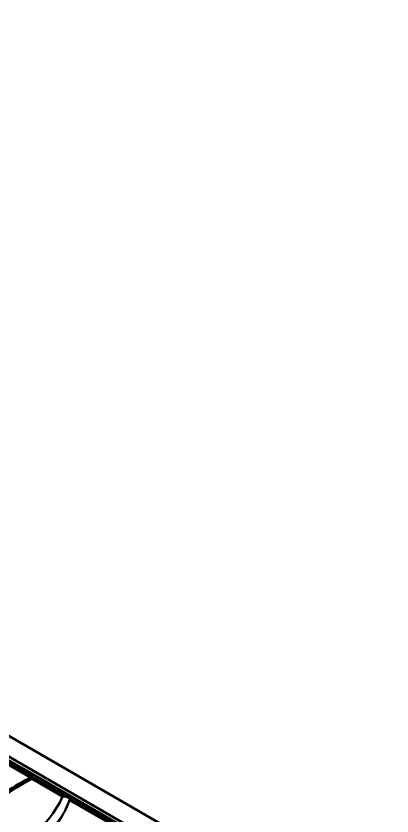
# Model space of a CAD drawing. Header units: millimetres. Extents: x 0 to 2219, y -32 to 1188.
# Drawn here: x 217.2 to 249.9, y 248.1 to 317.5 of the extents above; entities that cross this region are included whole.
import ezdxf

# ---------------------------------------------------------------- set-up
doc = ezdxf.new("R2010")
doc.units = ezdxf.units.MM
doc.header["$LTSCALE"] = 2
doc.layers.add('Sichtbar (ISO)', color=7, linetype='Continuous', lineweight=50)
doc.layers.add('Sichtbar schmal (ISO)', color=7, linetype='Continuous', lineweight=50)

msp = doc.modelspace()

# ---------------------------------------------------------------- linework, layer by layer
at = {"layer": 'Sichtbar (ISO)'}
for p, q in [((249.8683, 235.802), (108.4469, 317.4516)), ((183.6266, 271.6863), (218.6557, 251.4622)), ((217.6006, 252.1313), (217.5913, 252.0767)), ((217.6666, 252.2707), (226.0671, 247.4207)), ((226.0325, 247.4366), (217.6941, 252.2507)), ((221.7642, 249.6675), (218.6557, 251.4622)), ((221.9987, 249.5321), (221.7642, 249.6675)), ((221.9987, 249.5321), (227.4922, 246.3604))]:
    msp.add_line(p, q, dxfattribs=at)
for centre, major_axis, ratio, start_param, end_param in [((217.7327, 251.7168), (-0.0601, 0.5551), 0.2405103, 0.0454619, 0.7021953), ((217.839, 252.3388), (-0.2027, -0.0086), 0.5916926, 0.5303646, 0.7499196), ((209.3045, 250.6294), (12.9143, 2.3285), 0.6955785, 5.7517842, 5.9004544), ((202.5383, 251.5402), (-19.9238, -1.4024), 0.6188024, 2.5668764, 2.7461181)]:
    msp.add_ellipse(centre, major_axis=major_axis, ratio=ratio, start_param=start_param, end_param=end_param, dxfattribs=at)
for points, knots in [([(218.6549, 251.4622), (217.8479, 251.0641), (217.0938, 250.6273), (215.7101, 249.6852), (215.0805, 249.1799), (213.9627, 248.1104), (213.4744, 247.5463), (212.6549, 246.3705), (212.3236, 245.7588), (211.8321, 244.5032), (211.6721, 243.8593), (211.6024, 243.2103)], [3.06331948, 3.06331948, 3.06331948, 3.06331948, 3.22367308, 3.22367308, 3.38402667, 3.38402667, 3.54438027, 3.54438027, 3.70473387, 3.70473387, 3.86508746, 3.86508746, 3.86508746, 3.86508746]), ([(218.6357, 251.2708), (218.6358, 251.2714), (218.6358, 251.272), (218.6383, 251.3205), (218.6409, 251.3611), (218.6463, 251.4223), (218.649, 251.4439), (218.653, 251.4603), (218.6544, 251.463), (218.6557, 251.4622)], [-0.00075249, -0.00075249, -0.00075249, -0.00075249, 0, 0, 0.06249259, 0.06249259, 0.1222276, 0.1222276, 0.15329503, 0.15329503, 0.15329503, 0.15329503]), ([(221.7642, 249.6675), (221.7184, 249.694), (221.6668, 249.7138), (221.5629, 249.7389), (221.5116, 249.7455), (221.4055, 249.7487), (221.3507, 249.7452), (221.2951, 249.7366), (221.2943, 249.7365), (221.2935, 249.7364)], [0.37614005, 0.37614005, 0.37614005, 0.37614005, 0.42365803, 0.42365803, 0.46560045, 0.46560045, 0.50818732, 0.50818732, 0.50881868, 0.50881868, 0.50881868, 0.50881868]), ([(221.8893, 249.4347), (221.8907, 249.4385), (221.8921, 249.4423), (221.8943, 249.4478), (221.8951, 249.4497), (221.8963, 249.4528), (221.8969, 249.454), (221.8979, 249.4565), (221.8984, 249.4577), (221.8996, 249.4603), (221.9002, 249.4617), (221.9025, 249.4665), (221.9041, 249.4698), (221.919, 249.4986), (221.9344, 249.5173), (221.9614, 249.5348), (221.9724, 249.5379), (221.9884, 249.5367), (221.9938, 249.535), (221.9987, 249.5321)], [-0.369997275, -0.369997275, -0.369997275, -0.369997275, -0.365252961, -0.365252961, -0.362832211, -0.362832211, -0.361171136, -0.361171136, -0.359550138, -0.359550138, -0.357605871, -0.357605871, -0.352805524, -0.352805524, -0.314503403, -0.314503403, -0.288599258, -0.288599258, -0.273960631, -0.273960631, -0.273960631, -0.273960631])]:
    msp.add_open_spline(points, degree=3, knots=knots, dxfattribs=at)
at = {"layer": 'Sichtbar schmal (ISO)'}
for p, q in [((248.3126, 234.9038), (106.8913, 316.5535)), ((182.3433, 272.6647), (217.6666, 252.2707)), ((183.569, 271.5589), (218.506, 251.388)), ((217.6578, 252.0384), (217.6941, 252.2507)), ((218.6357, 251.2708), (221.2935, 249.7364)), ((221.8893, 249.4347), (227.3229, 246.2976))]:
    msp.add_line(p, q, dxfattribs=at)
for centre, major_axis, start_param, end_param in [((231.4522, 242.9472), (-19.2902, 0), 5.4390873, 6.2270729), ((202.6309, 252.5543), (19.2902, 0), 5.2921002, 6.027387), ((202.6309, 252.1071), (19.8879, 0), 5.2921002, 5.9252827)]:
    msp.add_ellipse(centre, major_axis=major_axis, ratio=0.5773503, start_param=start_param, end_param=end_param, dxfattribs=at)

doc.saveas('drawing.dxf')
